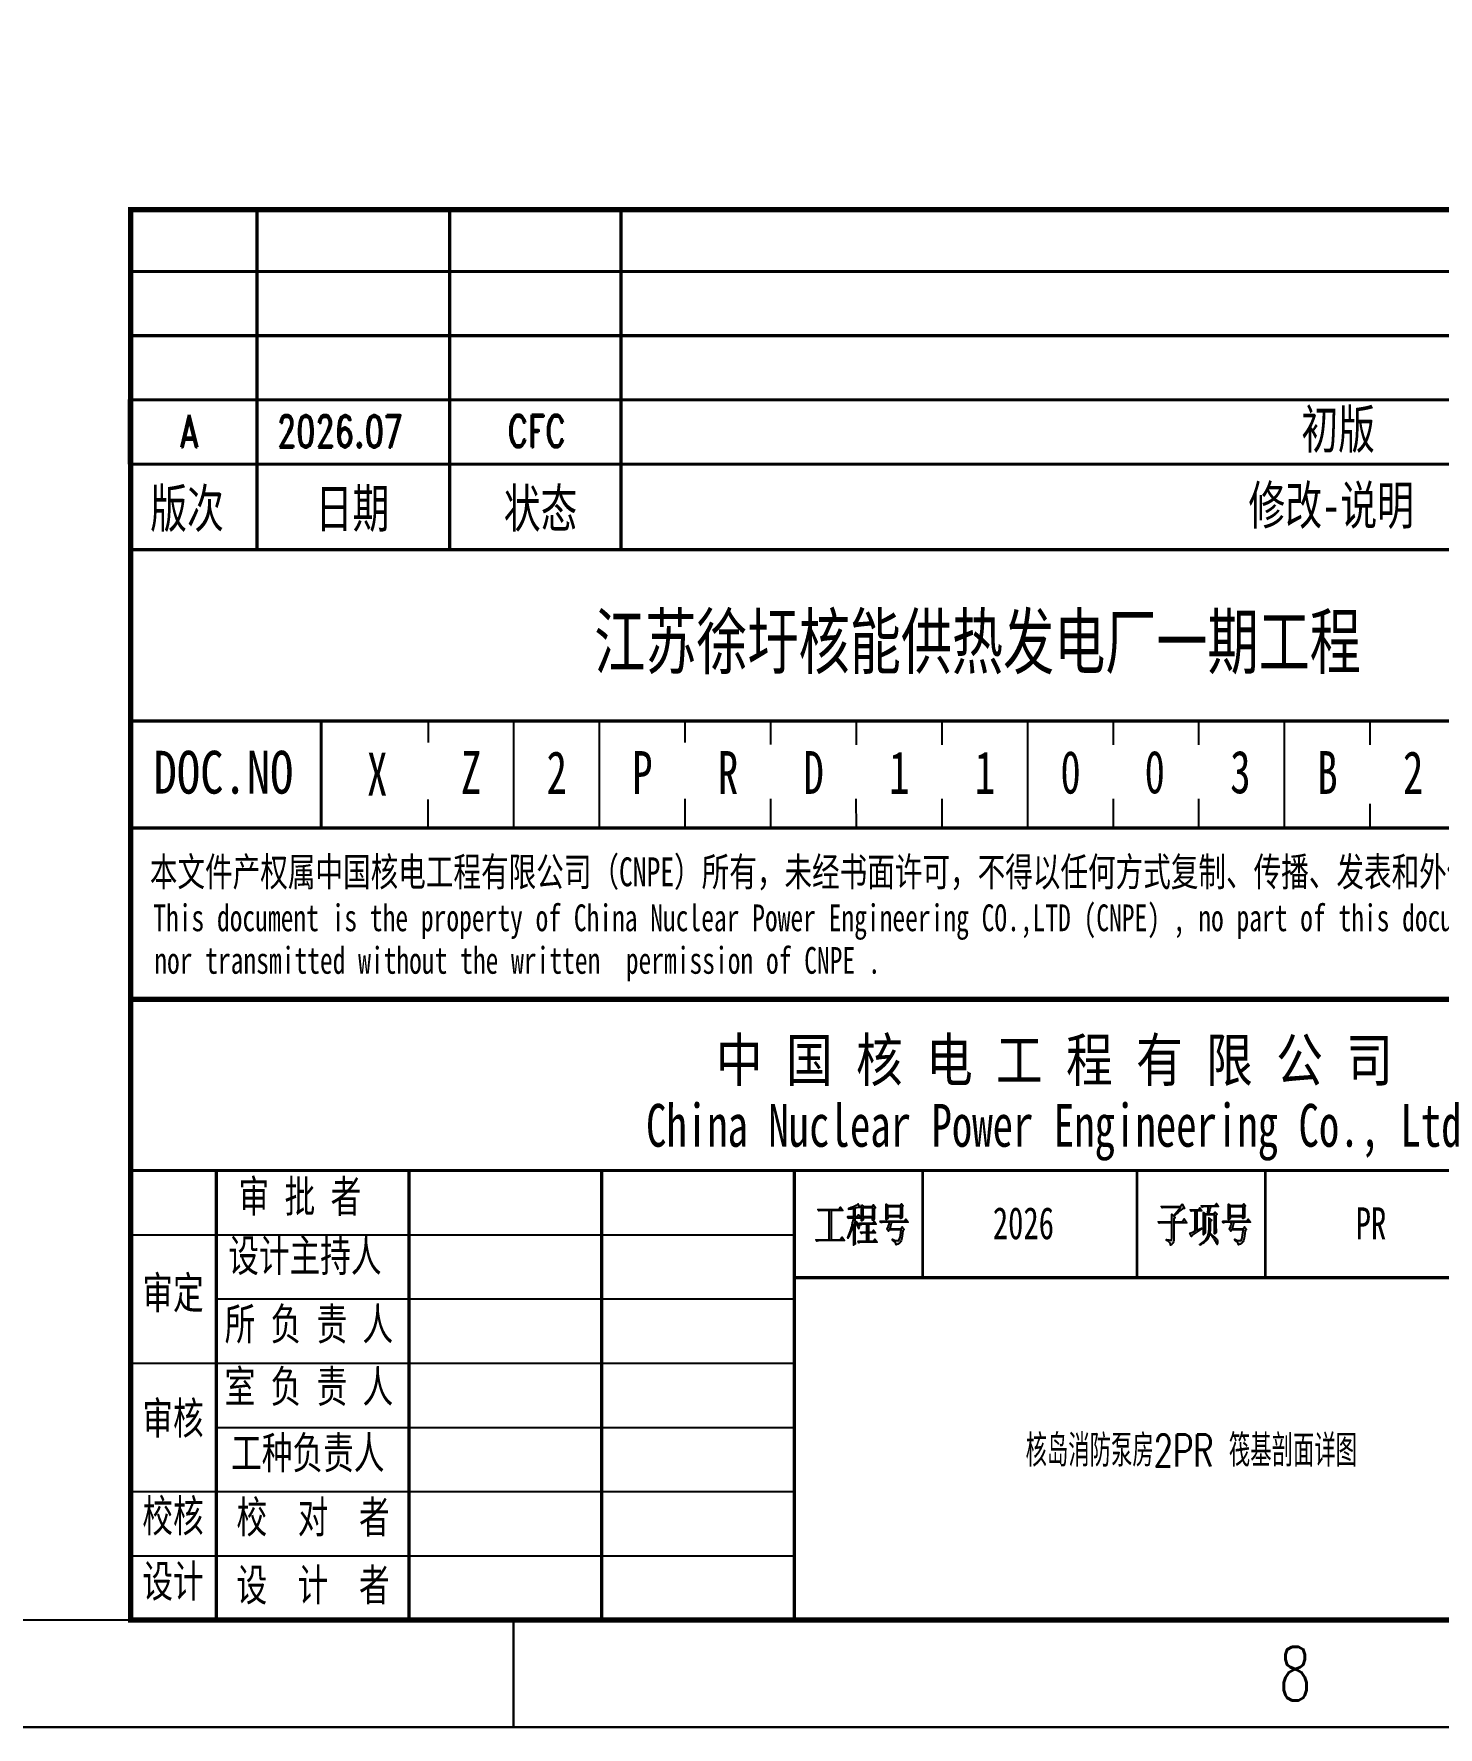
# Model space of a CAD drawing. Extents: x 214073 to 274589, y -287361 to -130190.
# Drawn here: x 264633 to 271192, y -287361 to -279451 of the extents above; entities that cross this region are included whole.
import ezdxf
from ezdxf.enums import TextEntityAlignment as Align

# ---------------------------------------------------------------- set-up
doc = ezdxf.new("R2010")
doc.units = 0
doc.header["$LTSCALE"] = 500
doc.header["$MEASUREMENT"] = 0
doc.layers.get('0').update_dxf_attribs({"linetype": 'CONTINUOUS'})
for name, color, linetype in [('1', 7, 'CONTINUOUS'), ('BORDER', 7, 'CONTINUOUS'), ('PRDWWP_CenterLine', 7, 'CONTINUOUS'), ('TK', 7, 'CONTINUOUS'), ('图框', 4, 'CONTINUOUS')]:
    doc.layers.add(name, color=color, linetype=linetype)
doc.layers.add('_TSZ_PLOT_MARK', color=1, linetype='CONTINUOUS', plot=False)
doc.styles.add('HZ', font='romans.shx', dxfattribs={"width": 0.7, "bigfont": 'hz.shx'})
doc.styles.add('RH', font='romans.shx', dxfattribs={"width": 0.7, "bigfont": 'hz.shx'})
doc.styles.add('romand', font='romand.shx', dxfattribs={"width": 0.7, "height": 200, "bigfont": 'OCHINESE.shx'})
doc.styles.add('ROMANDX', font='romand.shx', dxfattribs={"width": 0.7})
doc.styles.add('宋体', font='', dxfattribs={"width": 0.7})
doc.styles.get('宋体').set_extended_font_data('SimSun')

msp = doc.modelspace()

# ---------------------------------------------------------------- hatches: boundary and pattern name
at = {"layer": '1'}
h = msp.add_hatch(color=7, dxfattribs=at)
h.paths.add_polyline_path([(268357.3, -284947.5), (268412.1, -284947.5), (268401.7, -284932.5), (268394.1, -284943.2), (268294.5, -284943.2), (268299, -284949.9), (268304.9, -284948), (268310.9, -284947.5), (268348.6, -284947.5), (268348.6, -285084.1), (268286.2, -285084.1), (268290.9, -285090.7), (268296.6, -285088.8), (268302.5, -285088.4), (268419.7, -285088.4), (268408.6, -285072.5), (268400.5, -285084.1), (268357.3, -285084.1)])
h.paths.add_polyline_path([(268470, -285022.2), (268469.7, -285008.2), (268469.7, -285001.6), (268474.5, -285008.4), (268478, -285015.5), (268480.9, -285022.9), (268481.6, -285025), (268484.7, -285031.9), (268488, -285029.8), (268488.5, -285028.4), (268489.9, -285020.5), (268487.8, -285012.9), (268487.3, -285012.5), (268483.5, -285008.2), (268478.3, -285003.9), (268471.6, -284999.4), (268469.7, -284998.2), (268469.7, -284981.6), (268494.4, -284981.6), (268484.9, -284968.4), (268478.5, -284977.4), (268469.7, -284977.4), (268469.7, -284935.9), (268478.3, -284933.7), (268484.7, -284932.3), (268489.4, -284931.6), (268490.9, -284931.6), (268483.3, -284916.7), (268479.7, -284920.2), (268474.5, -284923.8), (268467.6, -284927.6), (268464.1, -284929.2), (268457.2, -284932.1), (268451, -284934.4), (268445.1, -284936.3), (268439.6, -284937.8), (268437.7, -284938.2), (268437.7, -284941.6), (268445.8, -284940.4), (268452.4, -284939.4), (268458.1, -284938.2), (268462.4, -284937.5), (268462.4, -284977.4), (268433.2, -284977.4), (268437.7, -284984.2), (268442.9, -284981.6), (268460.5, -284981.6), (268459.5, -284989.2), (268458.1, -284997.3), (268456.2, -285005.8), (268454.1, -285014.6), (268451.7, -285024.1), (268449.6, -285031.7), (268447.2, -285039.5), (268444.6, -285047.3), (268441.5, -285055.2), (268438.4, -285063.2), (268435.1, -285071.3), (268433.7, -285074.1), (268434.9, -285076.7), (268442.5, -285063.9), (268446, -285057.1), (268449.4, -285049.7), (268452.4, -285042.1), (268455.5, -285034.3), (268458.4, -285026), (268461, -285017.4), (268462.4, -285012.5), (268462.2, -285024.1), (268462.2, -285082.4), (268461.9, -285090), (268461.9, -285097.1), (268461.7, -285103.8), (268461.7, -285109.2), (268470.5, -285103.3), (268470.5, -285100.2), (268470.2, -285095.9), (268470.2, -285084.1), (268470, -285076.5)])
h.paths.add_polyline_path([(268558.4, -284938.2), (268563.7, -284933.3), (268555.6, -284921.6), (268550.4, -284929.2), (268507.7, -284929.2), (268498.9, -284921.6), (268499.1, -284930.4), (268499.2, -284930.4), (268499.4, -284939.4), (268499.6, -284948.2), (268499.6, -284967.2), (268499.4, -284976.2), (268499.4, -284985), (268499.2, -284993.7), (268498.9, -284996.6), (268507.2, -284991.6), (268507.2, -284981.6), (268550.9, -284981.6), (268550.9, -284992.5), (268558.9, -284988.3), (268558.9, -284983.3), (268558.7, -284976.7), (268558.7, -284968.4), (268558.4, -284958.2)])
h.paths.add_polyline_path([(268507.2, -284933.3), (268550.9, -284933.3), (268550.9, -284977.4), (268507.2, -284977.4)], flags=16)
h.paths.add_polyline_path([(268532.1, -285011.5), (268567.7, -285011.5), (268558.4, -284998.2), (268552, -285007.5), (268491.3, -285007.5), (268496.1, -285014.1), (268501.3, -285011.5), (268524.5, -285011.5), (268524.5, -285048.3), (268494.9, -285048.3), (268499.6, -285054.9), (268504.8, -285052.5), (268524.5, -285052.5), (268524.5, -285091.7), (268482.8, -285091.7), (268487.3, -285098.3), (268493.2, -285096.4), (268498.9, -285095.7), (268572, -285095.7), (268562, -285081.7), (268554.9, -285091.7), (268532.1, -285091.7), (268532.1, -285052.5), (268564.8, -285052.5), (268555.6, -285039), (268549.2, -285048.3), (268532.1, -285048.3)])
h.paths.add_polyline_path([(268689.1, -284960.8), (268689.1, -284932.5), (268693.6, -284926.6), (268685.6, -284916.7), (268680.3, -284925), (268622.5, -284925), (268613.9, -284918.3), (268614.2, -284926.9), (268614.2, -284935.6), (268614.4, -284944.6), (268614.4, -284962.7), (268614.2, -284971.7), (268614.2, -284980.5), (268613.9, -284988.8), (268613.9, -284989.2), (268622.5, -284985), (268622.5, -284976.7), (268680.8, -284976.7), (268680.8, -284985.9), (268689.6, -284980.7), (268689.4, -284975.9), (268689.4, -284969.3)])
h.paths.add_polyline_path([(268622.5, -284929.2), (268680.8, -284929.2), (268680.8, -284972.4), (268622.5, -284972.4)], flags=16)
h.paths.add_polyline_path([(268639.5, -285002.5), (268717.1, -285002.5), (268706.4, -284987.6), (268698.8, -284998.2), (268586.4, -284998.2), (268591.2, -285004.9), (268596.4, -285002.5), (268629.6, -285002.5), (268627.7, -285012), (268625.6, -285020.1), (268624.8, -285022.4), (268621.1, -285029.8), (268618, -285033.3), (268624.8, -285045), (268630.1, -285037.4), (268683.7, -285037.4), (268682.2, -285051.4), (268680.6, -285063), (268678.9, -285072.2), (268677, -285079.6), (268675.1, -285084.3), (268673.2, -285087.3), (268669.2, -285088.6), (268664.2, -285088.6), (268658, -285087.4), (268650.7, -285085), (268644.1, -285082.4), (268643.6, -285085.7), (268650.7, -285090.7), (268656.2, -285095.9), (268659.7, -285101.4), (268661.4, -285107.1), (268661.6, -285108.3), (268668.7, -285105.4), (268673.9, -285102.6), (268675.1, -285101.6), (268679.9, -285097.1), (268683.2, -285092.4), (268684.6, -285089.1), (268686, -285083.6), (268687.7, -285076.3), (268689.4, -285066.5), (268691, -285054.9), (268692.4, -285042.3), (268698.4, -285036.7), (268689.6, -285024.1), (268683.2, -285033.3), (268631.2, -285033.3)])
h = msp.add_hatch(color=7, dxfattribs=at)
h.paths.add_polyline_path([(269957.9, -285086.9), (269957.9, -285004.9), (270019.1, -285004.9), (270005.6, -284986.6), (269996.3, -285000.8), (269957.9, -285000.8), (269957.9, -284985), (269964.3, -284980), (269959.1, -284975), (269965.3, -284968.8), (269970.9, -284963.4), (269976.4, -284958.2), (269981.4, -284953.7), (269986.1, -284949.6), (269990.4, -284945.8), (269997.7, -284940.8), (270003.7, -284938.5), (270007.9, -284938.2), (269996.3, -284919), (269988, -284929.2), (269898.4, -284929.2), (269903.1, -284935.9), (269908.8, -284934), (269914.7, -284933.3), (269988.7, -284933.3), (269956.7, -284972.4), (269948.4, -284965), (269949.1, -284991.4), (269949.1, -285000.8), (269884.9, -285000.8), (269889.6, -285007.5), (269895.5, -285005.6), (269901.2, -285004.9), (269949.1, -285004.9), (269949.1, -285075.8), (269947.7, -285084.6), (269944.4, -285086.7), (269940.4, -285086.2), (269934.7, -285085.5), (269927.1, -285084.1), (269923.5, -285083.4), (269923.5, -285087.4), (269930.9, -285091.4), (269936.6, -285095.9), (269940.4, -285101.2), (269942.5, -285106.6), (269942.7, -285109.2), (269949.1, -285105.4), (269953.9, -285100.5), (269956.7, -285094.3)])
h.paths.add_polyline_path([(270104.2, -284967.4), (270147.2, -284967.4), (270147.2, -285057.5), (270155.5, -285050.9), (270155.2, -285041.6), (270154.7, -285024.1), (270154.7, -284970.7), (270160.2, -284965.7), (270150.7, -284955.1), (270145.5, -284963.4), (270119.2, -284963.4), (270122.5, -284952.5), (270125.3, -284943.5), (270127.7, -284936.1), (270129.6, -284930.4), (270129.8, -284929.9), (270167.1, -284929.9), (270156.6, -284915.7), (270149.1, -284925.9), (270084.8, -284925.9), (270089.5, -284932.5), (270095.5, -284930.6), (270101.1, -284929.9), (270119.2, -284929.9), (270118.7, -284936.1), (270118, -284944.2), (270116.8, -284954.1), (270115.9, -284963.4), (270104.7, -284963.4), (270095.9, -284956.7), (270096.2, -284965), (270096.4, -284973.6), (270096.4, -284991.4), (270096.6, -285000.6), (270096.6, -285019.8), (270096.4, -285029.5), (270096.4, -285038.6), (270096.2, -285047.1), (270096.2, -285055.2), (270095.9, -285060.8), (270104.2, -285053.3)])
h.paths.add_polyline_path([(270076.5, -285040.7), (270085.3, -285035), (270087.9, -285033.3), (270086.7, -285030), (270065.6, -285040), (270065.6, -284949.1), (270089.1, -284949.1), (270079.6, -284935.9), (270072.7, -284944.9), (270034.7, -284944.9), (270039.5, -284951.5), (270045.2, -284949.6), (270051.1, -284949.1), (270058, -284949.1), (270058, -285043.3), (270049, -285047.6), (270042.1, -285050.6), (270036.9, -285052.8), (270033.6, -285054), (270033.1, -285054.2), (270040, -285069.9), (270043, -285064.6), (270047.1, -285060.8), (270049.2, -285059.2), (270052.5, -285056.8), (270056.8, -285053.7), (270062.3, -285049.9), (270068.9, -285045.7)])
h.paths.add_polyline_path([(270125.8, -285059.9), (270126.8, -285054.7), (270127.7, -285048), (270128.4, -285040.5), (270129.1, -285031.4), (270129.4, -285021.5), (270129.6, -285010.6), (270129.8, -284999.2), (270135.1, -284993.3), (270121.5, -284982.3), (270121.8, -284991.8), (270121.8, -285009.9), (270121.3, -285027.4), (270121.1, -285035.7), (270120.1, -285045.9), (270118.5, -285054.9), (270116.6, -285063), (270114, -285070.1), (270111.8, -285075.1), (270108.7, -285079.6), (270105.2, -285084.1), (270100.7, -285088.8), (270095.2, -285093.6), (270089.1, -285098.3), (270082.2, -285103.1), (270077.9, -285105.9), (270079.6, -285108.3), (270086.9, -285104.5), (270093.3, -285100.7), (270099, -285096.9), (270104.2, -285093.3), (270108.7, -285089.5), (270111.1, -285087.4), (270115.9, -285082), (270119.6, -285075.6), (270123, -285068.2)])
h.paths.add_polyline_path([(270149.1, -285072), (270143.1, -285067), (270135.8, -285061.1), (270130.3, -285056.6), (270129.1, -285059.2), (270134.8, -285066.5), (270139.8, -285072.9), (270143.8, -285078.4), (270146.7, -285082.4), (270151, -285089.3), (270154.7, -285096.2), (270157.1, -285100.7), (270160.9, -285105.9), (270163.5, -285100.9), (270163.8, -285092.4), (270161.1, -285085), (270160.2, -285083.4), (270157.6, -285080.3), (270154, -285076.5)])
h.paths.add_polyline_path([(270287.8, -284960.8), (270287.8, -284932.5), (270292.3, -284926.6), (270284.2, -284916.7), (270279, -284925), (270221.4, -284925), (270212.6, -284918.3), (270212.8, -284926.9), (270213.1, -284935.6), (270213.1, -284971.7), (270212.8, -284980.5), (270212.6, -284988.8), (270212.6, -284989.2), (270221.4, -284985), (270221.4, -284976.7), (270279.5, -284976.7), (270279.5, -284985.9), (270288.3, -284980.7), (270288, -284975.9), (270288, -284969.3)])
h.paths.add_polyline_path([(270221.4, -284929.2), (270279.5, -284929.2), (270279.5, -284972.4), (270221.4, -284972.4)], flags=16)
h.paths.add_polyline_path([(270238.2, -285002.5), (270315.8, -285002.5), (270305.1, -284987.6), (270297.8, -284998.2), (270185.1, -284998.2), (270189.8, -285004.9), (270195.1, -285002.5), (270228.3, -285002.5), (270226.4, -285012), (270224.5, -285020.1), (270223.5, -285022.4), (270219.7, -285029.8), (270216.6, -285033.3), (270223.5, -285045), (270229, -285037.4), (270282.6, -285037.4), (270280.9, -285051.4), (270279.3, -285063), (270277.6, -285072.2), (270275.7, -285079.6), (270273.8, -285084.3), (270271.9, -285087.2), (270271.4, -285087.4), (270267.9, -285088.6), (270262.9, -285088.6), (270257, -285087.4), (270249.4, -285085), (270243, -285082.4), (270242.3, -285085.7), (270249.4, -285090.7), (270254.8, -285095.9), (270258.4, -285101.4), (270260.3, -285107.1), (270260.3, -285108.3), (270267.4, -285105.4), (270272.6, -285102.6), (270273.8, -285101.6), (270278.5, -285097.1), (270281.9, -285092.4), (270283.3, -285089.1), (270284.7, -285083.6), (270286.4, -285076.3), (270288, -285066.5), (270289.7, -285054.9), (270291.3, -285042.3), (270297, -285036.7), (270288.3, -285024.1), (270281.9, -285033.3), (270229.9, -285033.3)])

# ---------------------------------------------------------------- linework, layer by layer
at = {"linetype": 'Continuous'}
msp.add_line((265975.3, -282661.2), (265975.3, -283161.2), dxfattribs=at)
msp.add_lwpolyline([(216389.2, -245811.2), (274085.2, -245811.2), (274085.2, -286861.2), (216389.2, -286861.2)], close=True)
at = {"flags": 128}
msp.add_lwpolyline([(266873.2, -287361.2), (266873.2, -286861.2)], dxfattribs=at)
at = {"color": 4, "flags": 128}
for points in [[(266873.2, -286861.2), (266873.2, -287361.2)], [(274589.2, -287361.2), (215139.2, -287361.2)]]:
    msp.add_lwpolyline(points, dxfattribs=at)
at = {"layer": '1'}
for p, q in [((265085.2, -283864.5), (265085.2, -280273.1)), ((266875.3, -283161.2), (266875.3, -282661.2)), ((267275.3, -283161.2), (267275.3, -282661.2)), ((267675.3, -282761.2), (267675.3, -282661.2)), ((268075.3, -282771.6), (268075.3, -282661.2)), ((268475.3, -282773.1), (268475.3, -282661.2)), ((268875.3, -282773.1), (268875.3, -282661.2)), ((269275.3, -283161.2), (269275.3, -282661.2)), ((269675.3, -282773.1), (269675.3, -282661.2)), ((270075.3, -282773.1), (270075.3, -282661.2)), ((270475.3, -283161.2), (270475.3, -282661.2)), ((270875.3, -282773.1), (270875.3, -282661.2)), ((266475.3, -282711.2), (266475.3, -282711.2)), ((266475.3, -283161.2), (266475.3, -283027.2)), ((267675.3, -283161.2), (267675.3, -283025.4)), ((268075.3, -283161.2), (268074.8, -283025.4)), ((268475.3, -283161.2), (268474.8, -283025.4)), ((268875.3, -283161.2), (268875.3, -283025.4)), ((269675.3, -283161.2), (269675.3, -283025.4)), ((270075.3, -283161.2), (270075.3, -283025.4)), ((270875.3, -283161.2), (270875.3, -283047.9)), ((274075.3, -283161.2), (265075.3, -283161.2)), ((274085.2, -286861.2), (265085.2, -286861.2))]:
    msp.add_line(p, q, dxfattribs=at)
at = {"layer": '1', "color": 7}
for p, q in [((265085.2, -285061.2), (268185.2, -285061.2)), ((265485.2, -285361.2), (268185.2, -285361.2)), ((265085.2, -285661.2), (268185.2, -285661.2)), ((265485.2, -285961.2), (268185.2, -285961.2)), ((265085.2, -286261.2), (268185.2, -286261.2)), ((265085.2, -286561.2), (268185.2, -286561.2)), ((274085.2, -286861.2), (265085.2, -286861.2))]:
    msp.add_line(p, q, dxfattribs=at)
at = {"layer": '1', "color": 7, "const_width": 25}
for points in [[(265085.2, -286861.2), (274085.2, -286861.2), (274085.2, -280273.1), (265085.2, -280273.1)], [(265085.2, -283961.2), (274085.2, -283961.2), (274085.2, -286861.2), (265085.2, -286861.2)]]:
    msp.add_lwpolyline(points, close=True, dxfattribs=at)
at = {"layer": '1', "color": 7}
for points, const_width in [([(265675.3, -280261.2), (265675.3, -281861.2)], 15), ([(266575.3, -280261.2), (266575.3, -281861.2)], 15), ([(267375.3, -280261.2), (267375.3, -281861.2)], 15), ([(265075.3, -280561.2), (274075.3, -280561.2)], 15), ([(265075.3, -280861.2), (274075.3, -280861.2)], 15), ([(265075.3, -281161.2), (274075.3, -281161.2)], 15), ([(265075.3, -281461.2), (274075.3, -281461.2)], 15), ([(265075.3, -281861.2), (274075.3, -281861.2)], 15), ([(265075.3, -282661.2), (274075.3, -282661.2)], 15), ([(265975.3, -282661.2), (265975.3, -283161.2)], 15), ([(265075.3, -283161.2), (274075.3, -283161.2)], 15), ([(265085.2, -283161.2), (274085.2, -283161.2)], 15), ([(265085.2, -284761.2), (274085.2, -284761.2)], 15), ([(265485.2, -284761.2), (265485.2, -286861.2)], 15), ([(266385.2, -284761.2), (266385.2, -286861.2)], 15), ([(267285.2, -284761.2), (267285.2, -286861.2)], 15), ([(268185.2, -284761.2), (268185.2, -286861.2)], 15), ([(268785.2, -284761.2), (268785.2, -285261.2)], 12.5), ([(269785.2, -284761.2), (269785.2, -285261.2)], 12.5), ([(270385.2, -284761.2), (270385.2, -285261.2)], 12.5), ([(268185.2, -285261.2), (274085.2, -285261.2)], 15)]:
    msp.add_lwpolyline(points, dxfattribs=dict(at, const_width=const_width))
for points in [[(268302.5, -285088.4), (268296.6, -285088.8), (268290.9, -285090.7), (268286.2, -285084.1), (268348.6, -285084.1), (268348.6, -284947.5), (268310.9, -284947.5), (268304.9, -284948), (268299, -284949.9), (268294.5, -284943.2), (268394.1, -284943.2), (268401.7, -284932.5), (268412.1, -284947.5), (268357.3, -284947.5), (268357.3, -285084.1), (268400.5, -285084.1), (268408.6, -285072.5), (268419.7, -285088.4)], [(268480.9, -285022.9), (268481.6, -285025), (268484.7, -285031.9), (268488, -285029.8), (268488.5, -285028.4), (268489.9, -285020.5), (268487.8, -285012.9), (268487.3, -285012.5), (268483.5, -285008.2), (268478.3, -285003.9), (268471.6, -284999.4), (268469.7, -284998.2), (268469.7, -284981.6), (268494.4, -284981.6), (268484.9, -284968.4), (268478.5, -284977.4), (268469.7, -284977.4), (268469.7, -284935.9), (268478.3, -284933.7), (268484.7, -284932.3), (268489.4, -284931.6), (268490.9, -284931.6), (268483.3, -284916.7), (268479.7, -284920.2), (268474.5, -284923.8), (268467.6, -284927.6), (268464.1, -284929.2), (268457.2, -284932.1), (268451, -284934.4), (268445.1, -284936.3), (268439.6, -284937.8), (268437.7, -284938.2), (268437.7, -284941.6), (268445.8, -284940.4), (268452.4, -284939.4), (268458.1, -284938.2), (268462.4, -284937.5), (268462.4, -284977.4), (268433.2, -284977.4), (268437.7, -284984.2), (268442.9, -284981.6), (268460.5, -284981.6), (268459.5, -284989.2), (268458.1, -284997.3), (268456.2, -285005.8), (268454.1, -285014.6), (268451.7, -285024.1), (268449.6, -285031.7), (268447.2, -285039.5), (268444.6, -285047.3), (268441.5, -285055.2), (268438.4, -285063.2), (268435.1, -285071.3), (268433.7, -285074.1), (268434.9, -285076.7), (268442.5, -285063.9), (268446, -285057.1), (268449.4, -285049.7), (268452.4, -285042.1), (268455.5, -285034.3), (268458.4, -285026), (268461, -285017.4), (268462.4, -285012.5), (268462.2, -285024.1), (268462.2, -285082.4), (268461.9, -285090), (268461.9, -285097.1), (268461.7, -285103.8), (268461.7, -285109.2), (268470.5, -285103.3), (268470.5, -285100.2), (268470.2, -285095.9), (268470.2, -285084.1), (268470, -285076.5), (268470, -285022.2), (268469.7, -285008.2), (268469.7, -285001.6), (268474.5, -285008.4), (268478, -285015.5)], [(268507.2, -284977.4), (268507.2, -284933.3), (268550.9, -284933.3), (268550.9, -284977.4)], [(268591.2, -285004.9), (268586.4, -284998.2), (268698.8, -284998.2), (268706.4, -284987.6), (268717.1, -285002.5), (268639.5, -285002.5), (268631.2, -285033.3), (268683.2, -285033.3), (268689.6, -285024.1), (268698.4, -285036.7), (268692.4, -285042.3), (268691, -285054.9), (268689.4, -285066.5), (268687.7, -285076.3), (268686, -285083.6), (268684.6, -285089.1), (268683.2, -285092.4), (268679.9, -285097.1), (268675.1, -285101.6), (268673.9, -285102.6), (268668.7, -285105.4), (268661.6, -285108.3), (268661.4, -285107.1), (268659.7, -285101.4), (268656.2, -285095.9), (268650.7, -285090.7), (268643.6, -285085.7), (268644.1, -285082.4), (268650.7, -285085), (268658, -285087.4), (268664.2, -285088.6), (268669.2, -285088.6), (268672.8, -285087.4), (268673.2, -285087.2), (268675.1, -285084.3), (268677, -285079.6), (268678.9, -285072.2), (268680.6, -285063), (268682.2, -285051.4), (268683.7, -285037.4), (268630.1, -285037.4), (268624.8, -285045), (268618, -285033.3), (268621.1, -285029.8), (268624.8, -285022.4), (268625.6, -285020.1), (268627.7, -285012), (268629.6, -285002.5), (268596.4, -285002.5)], [(268622.5, -284925), (268680.3, -284925), (268685.6, -284916.7), (268693.6, -284926.6), (268689.1, -284932.5), (268689.1, -284960.8), (268689.4, -284969.3), (268689.4, -284975.9), (268689.6, -284980.7), (268680.8, -284985.9), (268680.8, -284976.7), (268622.5, -284976.7), (268622.5, -284985), (268613.9, -284989.2), (268613.9, -284988.8), (268614.2, -284980.5), (268614.2, -284971.7), (268614.4, -284962.7), (268614.4, -284944.6), (268614.2, -284935.6), (268614.2, -284926.9), (268613.9, -284918.3)], [(268622.5, -284972.4), (268622.5, -284929.2), (268680.8, -284929.2), (268680.8, -284972.4)], [(269990.4, -284945.8), (269986.1, -284949.6), (269981.4, -284953.7), (269976.4, -284958.2), (269970.9, -284963.4), (269965.3, -284968.8), (269959.1, -284975), (269964.3, -284980), (269957.9, -284985), (269957.9, -285000.8), (269996.3, -285000.8), (270005.6, -284986.6), (270019.1, -285004.9), (269957.9, -285004.9), (269957.9, -285086.9), (269956.7, -285094.3), (269953.9, -285100.5), (269949.1, -285105.4), (269942.7, -285109.2), (269942.5, -285106.6), (269940.4, -285101.2), (269936.6, -285095.9), (269930.9, -285091.4), (269923.5, -285087.4), (269923.5, -285083.4), (269927.1, -285084.1), (269934.7, -285085.5), (269940.4, -285086.2), (269944.4, -285086.7), (269947.7, -285084.6), (269949.1, -285075.8), (269949.1, -285004.9), (269901.2, -285004.9), (269895.5, -285005.6), (269889.6, -285007.5), (269884.9, -285000.8), (269949.1, -285000.8), (269949.1, -284991.4), (269948.4, -284965), (269956.7, -284972.4), (269988.7, -284933.3), (269914.7, -284933.3), (269908.8, -284934), (269903.1, -284935.9), (269898.4, -284929.2), (269988, -284929.2), (269996.3, -284919), (270007.9, -284938.2), (270003.7, -284938.5), (269997.7, -284940.8)], [(270047.1, -285060.8), (270043, -285064.6), (270040, -285069.9), (270033.1, -285054.2), (270033.6, -285054), (270036.9, -285052.8), (270042.1, -285050.6), (270049, -285047.6), (270058, -285043.3), (270058, -284949.1), (270051.1, -284949.1), (270045.2, -284949.6), (270039.5, -284951.5), (270034.7, -284944.9), (270072.7, -284944.9), (270079.6, -284935.9), (270089.1, -284949.1), (270065.6, -284949.1), (270065.6, -285040), (270086.7, -285030), (270087.9, -285033.3), (270085.3, -285035), (270076.5, -285040.7), (270068.9, -285045.7), (270062.3, -285049.9), (270056.8, -285053.7), (270052.5, -285056.8), (270049.2, -285059.2)], [(270111.1, -285087.4), (270115.9, -285082), (270119.6, -285075.6), (270123, -285068.2), (270125.8, -285059.9), (270126.8, -285054.7), (270127.7, -285048), (270128.4, -285040.5), (270129.1, -285031.4), (270129.4, -285021.5), (270129.6, -285010.6), (270129.8, -284999.2), (270135.1, -284993.3), (270121.5, -284982.3), (270121.8, -284991.8), (270121.8, -285009.9), (270121.3, -285027.4), (270121.1, -285035.7), (270120.1, -285045.9), (270118.5, -285054.9), (270116.6, -285063), (270114, -285070.1), (270111.8, -285075.1), (270108.7, -285079.6), (270105.2, -285084.1), (270100.7, -285088.8), (270095.2, -285093.6), (270089.1, -285098.3), (270082.2, -285103.1), (270077.9, -285105.9), (270079.6, -285108.3), (270086.9, -285104.5), (270093.3, -285100.7), (270099, -285096.9), (270104.2, -285093.3), (270108.7, -285089.5)], [(270096.2, -285047.1), (270096.4, -285038.6), (270096.4, -285029.5), (270096.6, -285019.8), (270096.6, -285000.6), (270096.4, -284991.4), (270096.4, -284973.6), (270096.2, -284965), (270095.9, -284956.7), (270104.7, -284963.4), (270115.9, -284963.4), (270116.8, -284954.1), (270118, -284944.2), (270118.7, -284936.1), (270119.2, -284929.9), (270101.1, -284929.9), (270095.5, -284930.6), (270089.5, -284932.5), (270084.8, -284925.9), (270149.1, -284925.9), (270156.6, -284915.7), (270167.1, -284929.9), (270129.8, -284929.9), (270129.6, -284930.4), (270127.7, -284936.1), (270125.3, -284943.5), (270122.5, -284952.5), (270119.2, -284963.4), (270145.5, -284963.4), (270150.7, -284955.1), (270160.2, -284965.7), (270154.7, -284970.7), (270154.7, -285024.1), (270155.2, -285041.6), (270155.5, -285050.9), (270147.2, -285057.5), (270147.2, -284967.4), (270104.2, -284967.4), (270104.2, -285053.3), (270095.9, -285060.8), (270096.2, -285055.2)], [(270185.1, -284998.2), (270297.8, -284998.2), (270305.1, -284987.6), (270315.8, -285002.5), (270238.2, -285002.5), (270229.9, -285033.3), (270281.9, -285033.3), (270288.3, -285024.1), (270297, -285036.7), (270291.3, -285042.3), (270289.7, -285054.9), (270288, -285066.5), (270286.4, -285076.3), (270284.7, -285083.6), (270283.3, -285089.1), (270281.9, -285092.4), (270278.5, -285097.1), (270273.8, -285101.6), (270272.6, -285102.6), (270267.4, -285105.4), (270260.3, -285108.3), (270260.3, -285107.1), (270258.4, -285101.4), (270254.8, -285095.9), (270249.4, -285090.7), (270242.3, -285085.7), (270243, -285082.4), (270249.4, -285085), (270257, -285087.4), (270262.9, -285088.6), (270267.9, -285088.6), (270271.4, -285087.4), (270271.9, -285087.2), (270273.8, -285084.3), (270275.7, -285079.6), (270277.6, -285072.2), (270279.3, -285063), (270280.9, -285051.4), (270282.6, -285037.4), (270229, -285037.4), (270223.5, -285045), (270216.6, -285033.3), (270219.7, -285029.8), (270223.5, -285022.4), (270224.5, -285020.1), (270226.4, -285012), (270228.3, -285002.5), (270195.1, -285002.5), (270189.8, -285004.9)], [(270279, -284925), (270284.2, -284916.7), (270292.3, -284926.6), (270287.8, -284932.5), (270287.8, -284960.8), (270288, -284969.3), (270288, -284975.9), (270288.3, -284980.7), (270279.5, -284985.9), (270279.5, -284976.7), (270221.4, -284976.7), (270221.4, -284985), (270212.6, -284989.2), (270212.6, -284988.8), (270212.8, -284980.5), (270213.1, -284971.7), (270213.1, -284935.6), (270212.8, -284926.9), (270212.6, -284918.3), (270221.4, -284925)], [(270221.4, -284972.4), (270221.4, -284929.2), (270279.5, -284929.2), (270279.5, -284972.4)], [(268532.1, -285048.3), (268549.2, -285048.3), (268555.6, -285039), (268564.8, -285052.5), (268532.1, -285052.5), (268532.1, -285091.7), (268554.9, -285091.7), (268562, -285081.7), (268572, -285095.7), (268498.9, -285095.7), (268493.2, -285096.4), (268487.3, -285098.3), (268482.8, -285091.7), (268524.5, -285091.7), (268524.5, -285052.5), (268504.8, -285052.5), (268499.6, -285054.9), (268494.9, -285048.3), (268524.5, -285048.3), (268524.5, -285011.5), (268501.3, -285011.5), (268496.1, -285014.1), (268491.3, -285007.5), (268552, -285007.5), (268558.4, -284998.2), (268567.7, -285011.5), (268532.1, -285011.5)], [(270139.8, -285072.9), (270143.8, -285078.4), (270146.7, -285082.4), (270151, -285089.3), (270154.7, -285096.2), (270157.1, -285100.7), (270160.9, -285105.9), (270163.5, -285100.9), (270163.5, -285100.7), (270163.8, -285092.4), (270161.1, -285085), (270160.2, -285083.4), (270157.6, -285080.3), (270154, -285076.5), (270149.1, -285072), (270143.1, -285067), (270135.8, -285061.1), (270130.3, -285056.6), (270129.1, -285059.2), (270134.8, -285066.5)]]:
    msp.add_lwpolyline(points, close=True, dxfattribs=at)
for points in [[(268499.1, -284930.4), (268498.9, -284921.6)], [(268498.9, -284921.6), (268507.7, -284929.2), (268550.4, -284929.2), (268555.6, -284921.6), (268563.7, -284933.3), (268558.4, -284938.2), (268558.4, -284958.2), (268558.7, -284968.4), (268558.7, -284976.7), (268558.9, -284983.3), (268558.9, -284988.3), (268550.9, -284992.5), (268550.9, -284981.6), (268507.2, -284981.6), (268507.2, -284991.6), (268498.9, -284996.6), (268499.2, -284993.7), (268499.4, -284985), (268499.4, -284976.2), (268499.6, -284967.2), (268499.6, -284948.2), (268499.4, -284939.4), (268499.2, -284930.4)]]:
    msp.add_lwpolyline(points, dxfattribs=at)
at = {"layer": '_TSZ_PLOT_MARK'}
for points in [[(215139.2, -287361.2), (274589.2, -287361.2), (274589.2, -245311.2), (215139.2, -245311.2)], [(215139.2, -287361.2), (274589.2, -287361.2), (274589.2, -245311.2), (215139.2, -245311.2)], [(215139.2, -287361.2), (274589.2, -287361.2), (274589.2, -245311.2), (215139.2, -245311.2)], [(265075.3, -281461.2), (265675.3, -281461.2), (265675.3, -281161.2), (265075.3, -281161.2)], [(265075.3, -281461.2), (265675.3, -281461.2), (265675.3, -281161.2), (265075.3, -281161.2)], [(265075.3, -281461.2), (265675.3, -281461.2), (265675.3, -281161.2), (265075.3, -281161.2)], [(266575.3, -281461.2), (267375.3, -281461.2), (267375.3, -281161.2), (266575.3, -281161.2)], [(266575.3, -281461.2), (267375.3, -281461.2), (267375.3, -281161.2), (266575.3, -281161.2)], [(266575.3, -281461.2), (267375.3, -281461.2), (267375.3, -281161.2), (266575.3, -281161.2)], [(265975.3, -283161.2), (274075.3, -283161.2), (274075.3, -282661.2), (265975.3, -282661.2)], [(265975.3, -283161.2), (274075.3, -283161.2), (274075.3, -282661.2), (265975.3, -282661.2)], [(265975.3, -283161.2), (274075.3, -283161.2), (274075.3, -282661.2), (265975.3, -282661.2)]]:
    msp.add_lwpolyline(points, close=True, dxfattribs=at)
at = {"layer": 'BORDER'}
msp.add_line((266475.3, -282661.2), (266474.8, -282761.2), dxfattribs=at)
at = {"layer": 'PRDWWP_CenterLine', "color": 2}
msp.add_lwpolyline([(215139.2, -245311.2), (274589.2, -245311.2), (274589.2, -287361.2), (215139.2, -287361.2)], close=True, dxfattribs=at)
at = {"layer": '图框'}
msp.add_line((274085.2, -286861.2), (265085.2, -286861.2), dxfattribs=at)

# ---------------------------------------------------------------- texts
at = {"style": 'romand', "width": 0.7}
for s, height, p in [('A', 150.2, (265359.3, -281306.6)), ('CFC', 150.16, (266982, -281306.6))]:
    msp.add_text(s, height=height, rotation=0.03629, dxfattribs=at).set_placement(p, align=Align.MIDDLE_CENTER)
at = {"style": 'ROMANDX', "width": 0.7}
msp.add_text('2026.07', height=150.16, dxfattribs=at).set_placement((265768.4, -281383.4))
at = {"color": 0, "linetype": 'Continuous', "style": '宋体', "width": 0.7}
msp.add_text('江苏徐圩核能供热发电厂一期工程', height=250, dxfattribs=at).set_placement((267250.6, -282414.9))
at = {"color": 0, "style": 'HZ', "width": 0.7}
msp.add_text('8', height=250, dxfattribs=at).set_placement((270449.9, -287236.2))
at = {"linetype": 'Continuous', "attachment_point": 5, "style": '宋体'}
for s, width, insert, char_height in [('X', 5.775, (266237.1, -282909.6), 200), ('Z', 6.76, (266675.6, -282901.7), 200), ('2', 6.76, (267075.6, -282901.7), 200), ('P', 6.76, (267475.6, -282901.7), 200), ('R', 6.76, (267875.6, -282901.7), 200), ('D', 6.76, (268275.6, -282901.7), 200), ('1', 6.76, (268675.6, -282901.7), 200), ('1', 6.76, (269075.6, -282901.7), 200), ('0', 6.76, (269475.6, -282901.7), 200), ('B', 6.76, (270675.6, -282901.7), 200), ('2', 6.76, (271075.6, -282901.7), 200), ('2026', 17.309, (269255.3, -285008.1), 150), ('PR', 17.309, (270878.7, -285008.1), 150)]:
    msp.add_mtext_dynamic_manual_height_columns(s, width=width, gutter_width=1, heights=[0], dxfattribs=dict(at, insert=insert, char_height=char_height))
at = {"color": 4, "linetype": 'Continuous', "char_height": 200, "attachment_point": 5, "style": '宋体'}
for s, width, insert in [('0', 100, (269868.8, -282900.7)), ('3', 6.76, (270268.8, -282900.7))]:
    msp.add_mtext_dynamic_manual_height_columns(s, width=width, gutter_width=1, heights=[0], dxfattribs=dict(at, insert=insert))
at = {"char_height": 150, "attachment_point": 1, "style": '宋体'}
for s, width, insert in [('\\pi3.28125;审 批 者', 695.692, (265586.4, -284806.6)), ('\\pi0.26534;设计主持人', 866.471, (265540.9, -285083.1)), ('\\pi0.74691;审定', 427.145, (265139.5, -285256.8)), ('\\pi1.73535;所 负 责 人', 912.755, (265522.7, -285403)), ('\\pi1.75875;室 负 责 人', 817.613, (265522.7, -285694.7)), ('\\pi0.73524;审核', 380.574, (265139.5, -285842.5)), ('\\pi0.2595;工种负责人', 845.133, (265554.5, -286004.5)), ('\\pi0.69441;校核', 370.225, (265139.5, -286298.8)), ('\\pi0.2595;校  对  者', 845.133, (265579.6, -286304.5)), ('\\pi0.68858;设计', 365.05, (265139.5, -286603.8)), ('\\pi0.2595;设  计  者', 845.133, (265579.6, -286621.8))]:
    msp.add_mtext_dynamic_manual_height_columns(s, width=width, gutter_width=1, heights=[0], dxfattribs=dict(at, insert=insert))
at = {"layer": '1', "color": 0, "style": '宋体', "width": 0.7}
msp.add_text('初版', height=180.2, dxfattribs=at).set_placement((270553.2, -281388.4))
at = {"layer": '1', "color": 7, "style": '宋体'}
for s, height, width, p in [('版次', 180, 0.7, (265177, -281757.8)), ('日期 ', 180, 0.7, (265949.6, -281757.8)), ('状态', 180, 0.7, (266828.3, -281757.8)), ('修改-说明', 180, 0.7, (270306.4, -281743)), ('DOC.NO', 200, 0.8, (265192.5, -283000.5)), ('中 国 核 电 工 程 有 限 公 司', 200, 0.8, (267819, -284344.7)), ('China Nuclear Power Engineering Co., Ltd', 200, 0.7, (267492.5, -284649.9))]:
    msp.add_text(s, height=height, dxfattribs=dict(at, width=width)).set_placement(p)
at = {"layer": '1', "color": 7, "ltscale": 0.8, "style": '宋体', "width": 0.7}
for s, height, p in [('本文件产权属中国核电工程有限公司（CNPE）所有，未经书面许可，不得以任何方式复制、传播、发表和外传。', 135, (265175.2, -283433.2)), ('This document is the property of China Nuclear Power Engineering CO.,LTD (CNPE) , no part of this document may be', 125, (265191, -283643)), ('nor transmitted without the written  permission of CNPE .', 125, (265195.7, -283841.9))]:
    msp.add_text(s, height=height, dxfattribs=at).set_placement(p)
at = {"layer": 'TK', "color": 4, "style": 'RH', "width": 0.7}
msp.add_text('核岛消防泵房2PR 筏基剖面详图', height=150, dxfattribs=at).set_placement((269265.5, -286144.3))

doc.saveas('drawing.dxf')
